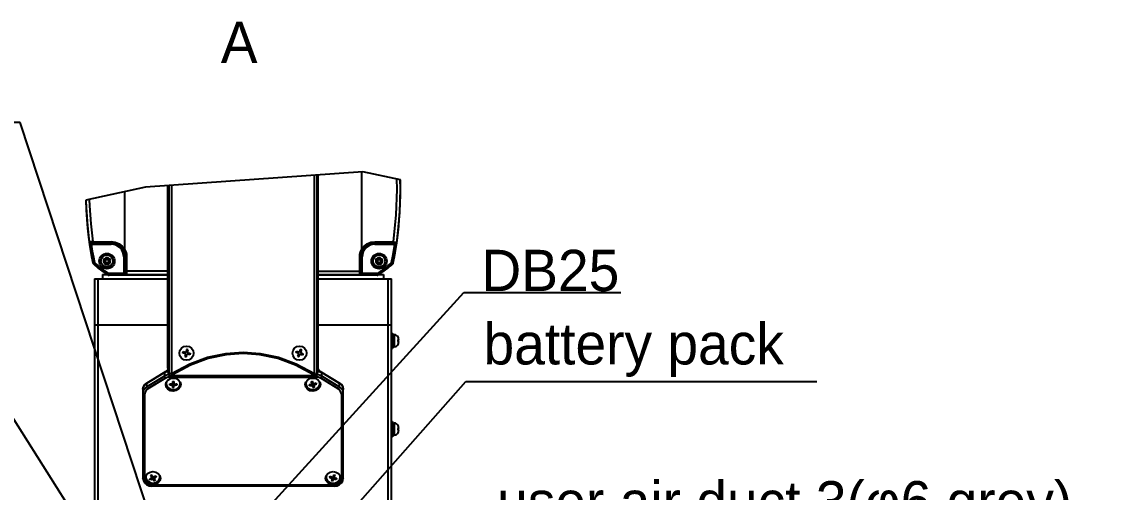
# Model space of a CAD drawing. Header units: millimetres. Extents: x 4061 to 8240, y 107 to 1541.
# Drawn here: x 6903.4 to 7088.5, y 379.9 to 459.7 of the extents above; entities that cross this region are included whole.
import ezdxf
from ezdxf import colors
from ezdxf.entities.mleader import LeaderData, LeaderLine
from ezdxf.math import Vec2, Vec3

# ---------------------------------------------------------------- set-up
doc = ezdxf.new("R2010")
doc.units = ezdxf.units.MM
doc.layers.add('50_ALL_DETAILS', color=7, linetype='Continuous')
doc.styles.add('思源黑', font='SourceHanSansCN-Normal.ttf')

msp = doc.modelspace()

# ---------------------------------------------------------------- linework, layer by layer
for p, q in [((6961.276, 434.229), (6924.369, 431.635)), ((6953.06, 400.062), (6953.06, 433.652)), ((6953.443, 433.679), (6953.443, 399.878)), ((6953.664, 400.939), (6953.664, 433.694)), ((6953.674, 400.494), (6953.674, 433.695)), ((6961.028, 434.212), (6961.028, 421.018)), ((6967.636, 432.91), (6961.276, 434.229)), ((6924.369, 431.635), (6914.213, 429.426)), ((6928.174, 431.903), (6928.174, 400.494)), ((6928.183, 400.939), (6928.183, 431.903)), ((6928.405, 399.878), (6928.405, 431.919)), ((6928.788, 431.946), (6928.788, 400.062)), ((6920.822, 430.864), (6920.822, 421.086)), ((6914.873, 422.313), (6914.878, 422.331)), ((6915.111, 422.107), (6915.116, 422.125)), ((6918.552, 422.107), (6915.111, 422.107)), ((6915.41, 422.394), (6918.53, 422.421)), ((6918.552, 422.182), (6915.436, 422.155)), ((6918.552, 422.182), (6918.552, 421.958)), ((6963.295, 421.958), (6963.295, 422.149)), ((6966.428, 422.116), (6963.295, 422.149)), ((6966.639, 422.107), (6963.295, 422.107)), ((6963.322, 422.388), (6966.458, 422.355)), ((6966.719, 422.142), (6966.639, 422.107)), ((6966.73, 422.064), (6966.723, 422.09)), ((6966.958, 422.119), (6966.946, 422.03)), ((6966.95, 422.063), (6966.967, 422.202)), ((6914.916, 421.923), (6915.153, 421.958)), ((6915.153, 421.958), (6918.552, 421.958)), ((6963.295, 421.958), (6966.694, 421.958)), ((6966.932, 421.923), (6966.694, 421.958)), ((6966.72, 422.032), (6966.73, 422.064)), ((6966.937, 421.96), (6966.932, 421.923)), ((6966.946, 422.03), (6966.937, 421.96)), ((6915.422, 418.798), (6915.7, 418.858)), ((6915.51, 418.643), (6915.705, 418.85)), ((6917.314, 419.237), (6917.314, 418.982)), ((6917.696, 419.237), (6917.314, 419.237)), ((6917.314, 418.982), (6917.696, 418.982)), ((6917.824, 419.686), (6917.578, 419.631)), ((6917.696, 419.619), (6917.696, 419.237)), ((6917.951, 419.619), (6917.696, 419.619)), ((6917.696, 418.982), (6917.696, 418.599)), ((6917.696, 418.599), (6917.951, 418.599)), ((6917.747, 418.53), (6917.824, 418.532)), ((6918.065, 419.633), (6917.824, 419.686)), ((6917.824, 418.532), (6917.898, 418.53)), ((6917.951, 419.237), (6917.951, 419.619)), ((6918.334, 419.237), (6917.951, 419.237)), ((6917.951, 418.599), (6917.951, 418.982)), ((6917.951, 418.982), (6918.334, 418.982)), ((6918.056, 418.581), (6918.139, 418.626)), ((6918.334, 418.982), (6918.334, 419.237)), ((6918.397, 419.174), (6918.352, 419.341)), ((6920.685, 419.825), (6920.685, 416.753)), ((6920.685, 419.825), (6921.149, 419.825)), ((6920.834, 417.006), (6920.834, 419.825)), ((6920.929, 419.825), (6920.929, 417.392)), ((6960.733, 417.158), (6960.733, 419.825)), ((6960.733, 419.825), (6961.163, 419.825)), ((6960.948, 417.38), (6960.948, 419.825)), ((6961.014, 419.825), (6961.014, 417.006)), ((6961.163, 416.753), (6961.163, 419.825)), ((6963.514, 419.237), (6963.514, 418.982)), ((6963.896, 419.237), (6963.514, 419.237)), ((6963.514, 418.982), (6963.896, 418.982)), ((6964.024, 419.686), (6963.778, 419.631)), ((6963.896, 419.619), (6963.896, 419.237)), ((6964.151, 419.619), (6963.896, 419.619)), ((6963.896, 418.982), (6963.896, 418.599)), ((6963.896, 418.599), (6964.151, 418.599)), ((6963.947, 418.53), (6964.024, 418.532)), ((6964.265, 419.633), (6964.024, 419.686)), ((6964.024, 418.532), (6964.098, 418.53)), ((6964.151, 419.237), (6964.151, 419.619)), ((6964.534, 419.237), (6964.151, 419.237)), ((6964.151, 418.599), (6964.151, 418.982)), ((6964.151, 418.982), (6964.534, 418.982)), ((6964.256, 418.581), (6964.339, 418.626)), ((6964.534, 418.982), (6964.534, 419.237)), ((6964.597, 419.174), (6964.552, 419.341)), ((6966.143, 418.85), (6966.338, 418.643)), ((6966.382, 418.807), (6966.146, 418.854)), ((6966.382, 418.807), (6966.425, 418.798)), ((6917.074, 416.859), (6917.074, 416.109)), ((6917.074, 416.859), (6917.848, 416.859)), ((6918.023, 416.751), (6918.168, 416.996)), ((6920.685, 416.993), (6918.171, 416.993)), ((6918.176, 416.709), (6918.176, 416.993)), ((6918.176, 416.753), (6920.685, 416.753)), ((6928.183, 416.709), (6918.176, 416.709)), ((6920.899, 417.032), (6920.834, 417.006)), ((6928.183, 417.404), (6920.929, 417.392)), ((6921.138, 416.792), (6921.073, 416.766)), ((6928.183, 416.805), (6921.138, 416.792)), ((6953.664, 417.397), (6960.948, 417.38)), ((6960.74, 416.78), (6953.664, 416.797)), ((6963.672, 416.709), (6953.664, 416.709)), ((6960.775, 416.766), (6960.74, 416.78)), ((6961.014, 417.006), (6960.979, 417.02)), ((6963.677, 416.993), (6961.163, 416.993)), ((6961.163, 416.753), (6963.672, 416.753)), ((6963.672, 416.993), (6963.672, 416.709)), ((6963.825, 416.751), (6963.68, 416.996)), ((6963.995, 416.859), (6964.773, 416.859)), ((6964.774, 416.859), (6964.774, 416.109)), ((6915.724, 416.109), (6915.724, 308.409)), ((6915.724, 416.109), (6928.183, 416.109)), ((6916.324, 308.409), (6916.324, 416.109)), ((6953.664, 416.109), (6966.124, 416.109)), ((6965.524, 416.109), (6965.524, 308.409)), ((6966.124, 308.409), (6966.124, 416.109)), ((6915.726, 408.309), (6928.183, 408.309)), ((6953.664, 408.309), (6966.122, 408.309)), ((6966.124, 406.914), (6966.274, 406.914)), ((6966.274, 406.914), (6966.274, 404.304)), ((6966.274, 406.394), (6966.487, 406.394)), ((6966.487, 404.589), (6966.487, 406.629)), ((6966.487, 406.629), (6966.577, 406.629)), ((6966.577, 406.629), (6966.577, 404.589)), ((6967.241, 406.186), (6967.241, 405.032)), ((6967.268, 406.119), (6967.262, 406.119)), ((6967.346, 405.737), (6967.262, 405.737)), ((6967.262, 405.482), (6967.346, 405.482)), ((6930.768, 403.769), (6931.138, 403.681)), ((6931.017, 403.439), (6931.078, 403.695)), ((6931.334, 404.118), (6931.247, 403.748)), ((6931.261, 403.808), (6931.518, 403.748)), ((6931.503, 403.687), (6931.591, 404.057)), ((6931.57, 403.579), (6931.94, 403.491)), ((6931.631, 403.564), (6931.57, 403.308)), ((6940.924, 403.666), (6940.924, 403.441)), ((6950.268, 403.468), (6949.919, 403.619)), ((6950.023, 403.861), (6950.372, 403.711)), ((6950.211, 403.493), (6950.315, 403.735)), ((6950.641, 404.107), (6950.491, 403.758)), ((6950.515, 403.815), (6950.758, 403.71)), ((6950.733, 403.653), (6950.884, 404.002)), ((6966.124, 404.304), (6966.274, 404.304)), ((6966.274, 404.825), (6966.487, 404.825)), ((6966.487, 404.589), (6966.577, 404.589)), ((6967.262, 405.099), (6967.267, 405.099)), ((6931.077, 403.424), (6930.707, 403.512)), ((6931.144, 403.316), (6931.057, 402.946)), ((6931.387, 403.195), (6931.13, 403.255)), ((6931.313, 402.885), (6931.401, 403.255)), ((6931.879, 403.234), (6931.509, 403.322)), ((6950.315, 403.35), (6950.164, 403.001)), ((6950.533, 403.188), (6950.29, 403.293)), ((6950.407, 402.896), (6950.557, 403.245)), ((6951.025, 403.142), (6950.675, 403.292)), ((6950.837, 403.51), (6950.733, 403.268)), ((6950.78, 403.535), (6951.129, 403.384)), ((6924.454, 398.353), (6927.886, 400.42)), ((6924.575, 398.394), (6927.57, 400.198)), ((6927.57, 400.198), (6927.57, 399.598)), ((6928.078, 400.597), (6927.948, 400.464)), ((6928.174, 400.464), (6927.948, 400.464)), ((6928.125, 400.404), (6928.181, 400.409)), ((6928.405, 399.88), (6928.174, 400.494)), ((6928.835, 399.982), (6928.788, 400.062)), ((6928.886, 399.906), (6928.835, 399.982)), ((6928.939, 399.837), (6928.886, 399.906)), ((6952.909, 399.837), (6952.961, 399.905)), ((6952.961, 399.905), (6953.014, 399.983)), ((6953.014, 399.983), (6953.06, 400.062)), ((6953.355, 399.785), (6953.443, 399.88)), ((6953.443, 399.878), (6953.674, 400.494)), ((6953.643, 400.411), (6953.723, 400.404)), ((6953.691, 400.755), (6953.664, 400.939)), ((6953.9, 400.464), (6953.674, 400.464)), ((6953.769, 400.597), (6953.691, 400.755)), ((6953.723, 400.404), (6954.013, 400.325)), ((6953.9, 400.464), (6953.769, 400.597)), ((6953.962, 400.42), (6957.393, 398.353)), ((6954.013, 400.325), (6954.278, 400.198)), ((6954.278, 399.598), (6954.278, 400.198)), ((6954.278, 400.198), (6957.272, 398.394)), ((6924.001, 397.806), (6924.179, 398.116)), ((6924.008, 397.737), (6924.231, 398.105)), ((6924.179, 398.116), (6924.454, 398.353)), ((6924.231, 398.105), (6924.575, 398.394)), ((6927.57, 399.598), (6924.575, 397.794)), ((6924.575, 397.794), (6924.575, 398.394)), ((6927.741, 399.234), (6924.747, 397.431)), ((6927.799, 398.155), (6927.897, 398.58)), ((6927.898, 397.728), (6927.799, 398.155)), ((6927.851, 398.38), (6927.897, 398.18)), ((6927.918, 398.597), (6927.874, 398.375)), ((6927.874, 398.375), (6927.874, 398.347)), ((6927.874, 398.347), (6927.918, 398.069)), ((6927.897, 398.58), (6928.172, 398.936)), ((6927.918, 398.069), (6928.062, 397.788)), ((6928.426, 399.83), (6928.125, 399.804)), ((6928.172, 398.936), (6928.582, 399.174)), ((6928.426, 399.421), (6928.426, 399.83)), ((6928.426, 399.421), (6953.421, 399.421)), ((6928.677, 398.266), (6928.468, 398.09)), ((6928.593, 398.069), (6928.468, 398.09)), ((6928.72, 398.052), (6928.593, 398.069)), ((6928.647, 399.722), (6928.853, 399.698)), ((6928.848, 398.04), (6928.72, 398.052)), ((6928.727, 398.281), (6928.856, 398.268)), ((6928.848, 398.277), (6928.848, 398.04)), ((6928.853, 399.698), (6952.995, 399.698)), ((6928.856, 398.268), (6928.901, 398.276)), ((6928.901, 398.276), (6928.934, 398.303)), ((6928.934, 398.303), (6928.948, 398.344)), ((6929.198, 398.217), (6928.934, 398.223)), ((6928.936, 397.96), (6928.936, 398.277)), ((6928.958, 398.715), (6928.948, 398.344)), ((6928.958, 398.715), (6929.222, 398.709)), ((6929.2, 398.27), (6929.198, 398.217)), ((6929.2, 398.27), (6929.2, 397.954)), ((6929.212, 398.338), (6929.222, 398.709)), ((6929.292, 398.029), (6929.246, 398.018)), ((6929.254, 398.268), (6929.299, 398.258)), ((6929.292, 398.029), (6929.292, 398.258)), ((6929.421, 398.036), (6929.292, 398.029)), ((6929.299, 398.258), (6929.428, 398.264)), ((6929.428, 398.264), (6929.555, 398.275)), ((6929.672, 398.062), (6929.443, 398.266)), ((6929.555, 398.275), (6929.679, 398.29)), ((6929.556, 399.177), (6929.97, 398.941)), ((6929.97, 398.941), (6930.25, 398.582)), ((6930.057, 397.751), (6930.217, 398.031)), ((6930.217, 398.031), (6930.273, 398.318)), ((6930.274, 398.347), (6930.23, 398.625)), ((6930.25, 398.582), (6930.349, 398.155)), ((6930.349, 398.155), (6930.251, 397.73)), ((6930.273, 398.318), (6930.274, 398.347)), ((6951.499, 398.155), (6951.597, 398.58)), ((6951.598, 397.728), (6951.499, 398.155)), ((6951.551, 398.38), (6951.597, 398.18)), ((6951.62, 398.61), (6951.574, 398.347)), ((6951.574, 398.347), (6951.621, 398.059)), ((6951.597, 398.58), (6951.872, 398.936)), ((6952.456, 398.194), (6952.232, 397.936)), ((6952.401, 398.184), (6952.524, 398.205)), ((6952.48, 398.66), (6952.734, 398.723)), ((6952.524, 398.205), (6952.564, 398.225)), ((6952.55, 398.418), (6952.585, 398.302)), ((6952.564, 398.225), (6952.586, 398.259)), ((6952.585, 398.619), (6952.568, 398.67)), ((6952.585, 398.619), (6952.585, 398.302)), ((6952.586, 398.259), (6952.585, 398.302)), ((6952.597, 398.205), (6952.597, 397.986)), ((6952.684, 398.284), (6952.709, 398.249)), ((6952.709, 397.932), (6952.709, 398.249)), ((6952.726, 398.198), (6952.709, 398.249)), ((6952.979, 398.261), (6952.726, 398.198)), ((6952.814, 397.657), (6952.726, 398.198)), ((6952.768, 398.601), (6952.734, 398.723)), ((6952.804, 398.482), (6952.768, 398.601)), ((6952.769, 399.259), (6953.256, 399.177)), ((6952.839, 398.365), (6952.804, 398.482)), ((6952.903, 398.309), (6952.951, 398.312)), ((6952.951, 398.312), (6953.074, 398.352)), ((6952.962, 398.313), (6952.962, 398.092)), ((6953.024, 398.092), (6952.983, 398.069)), ((6952.995, 399.698), (6953.198, 399.721)), ((6953.024, 398.092), (6953.024, 398.313)), ((6953.147, 398.133), (6953.024, 398.092)), ((6953.074, 398.352), (6953.196, 398.397)), ((6953.389, 398.225), (6953.151, 398.38)), ((6953.196, 398.397), (6953.316, 398.445)), ((6953.198, 399.721), (6953.355, 399.785)), ((6953.256, 399.177), (6953.67, 398.941)), ((6953.421, 399.83), (6953.421, 399.421)), ((6953.67, 398.941), (6953.95, 398.582)), ((6953.75, 397.742), (6953.919, 398.037)), ((6953.919, 398.037), (6953.974, 398.347)), ((6953.974, 398.347), (6953.932, 398.605)), ((6953.95, 398.582), (6954.049, 398.155)), ((6954.049, 398.155), (6953.951, 397.73)), ((6957.101, 397.431), (6954.106, 399.234)), ((6957.272, 397.794), (6954.278, 399.598)), ((6957.272, 398.394), (6957.272, 397.794)), ((6957.272, 398.394), (6957.617, 398.105)), ((6957.617, 398.105), (6957.839, 397.737)), ((6923.932, 397.416), (6924.001, 397.806)), ((6923.932, 397.327), (6924.008, 397.737)), ((6923.932, 397.416), (6923.932, 397.327)), ((6923.932, 397.327), (6923.932, 382.275)), ((6924.575, 397.794), (6924.231, 397.505)), ((6924.232, 382.125), (6924.232, 396.577)), ((6928.062, 397.788), (6928.302, 397.551)), ((6928.936, 397.96), (6928.926, 397.672)), ((6929.189, 397.666), (6929.2, 397.954)), ((6952.352, 397.948), (6952.232, 397.936)), ((6952.779, 397.743), (6952.814, 397.657)), ((6952.857, 397.666), (6952.814, 397.657)), ((6952.998, 397.898), (6952.962, 397.996)), ((6953.951, 397.73), (6953.675, 397.374)), ((6957.617, 397.505), (6957.272, 397.794)), ((6957.616, 396.577), (6957.616, 382.125)), ((6957.839, 397.737), (6957.916, 397.327)), ((6957.847, 397.806), (6957.916, 397.416)), ((6957.916, 397.327), (6957.916, 397.416)), ((6957.916, 382.275), (6957.916, 397.327)), ((6966.124, 391.914), (6966.274, 391.914)), ((6966.274, 391.914), (6966.274, 389.304)), ((6966.274, 391.394), (6966.487, 391.394)), ((6966.487, 391.629), (6966.577, 391.629)), ((6966.487, 389.589), (6966.487, 391.629)), ((6966.577, 391.629), (6966.577, 389.589)), ((6967.241, 391.186), (6967.241, 390.032)), ((6967.268, 391.119), (6967.262, 391.119)), ((6967.346, 390.737), (6967.262, 390.737)), ((6966.124, 389.304), (6966.274, 389.304)), ((6966.274, 389.825), (6966.487, 389.825)), ((6966.487, 389.589), (6966.577, 389.589)), ((6967.262, 390.482), (6967.346, 390.482)), ((6967.262, 390.099), (6967.267, 390.099)), ((6924.722, 383.088), (6925.132, 383.326)), ((6926.106, 383.329), (6926.52, 383.093)), ((6923.932, 382.275), (6924.003, 381.866)), ((6924.003, 381.866), (6924.213, 381.494)), ((6924.232, 382.125), (6924.325, 381.724)), ((6924.325, 381.724), (6924.583, 381.39)), ((6924.349, 382.307), (6924.447, 382.732)), ((6924.448, 381.88), (6924.349, 382.307)), ((6924.401, 382.532), (6924.447, 382.332)), ((6924.476, 382.769), (6924.424, 382.498)), ((6924.424, 382.498), (6924.474, 382.202)), ((6924.447, 382.732), (6924.722, 383.088)), ((6924.728, 381.521), (6924.448, 381.88)), ((6924.474, 382.202), (6924.614, 381.937)), ((6924.583, 381.39), (6924.969, 381.166)), ((6924.614, 381.937), (6924.849, 381.705)), ((6925.092, 382.09), (6925.046, 382.156)), ((6925.187, 382.719), (6925.372, 382.822)), ((6925.359, 382.763), (6925.187, 382.719)), ((6925.387, 382.279), (6925.188, 381.964)), ((6925.293, 382.004), (6925.188, 381.964)), ((6925.258, 382.242), (6925.366, 382.293)), ((6925.4, 382.05), (6925.293, 382.004)), ((6925.323, 382.504), (6925.393, 382.401)), ((6925.359, 382.763), (6925.453, 382.815)), ((6925.393, 382.717), (6925.359, 382.763)), ((6925.366, 382.293), (6925.397, 382.321)), ((6925.372, 382.822), (6925.409, 382.843)), ((6925.393, 382.717), (6925.393, 382.401)), ((6925.407, 382.356), (6925.393, 382.401)), ((6925.397, 382.321), (6925.407, 382.356)), ((6925.508, 382.1), (6925.4, 382.05)), ((6925.407, 382.417), (6925.407, 382.675)), ((6925.456, 382.388), (6925.407, 382.454)), ((6925.407, 382.356), (6925.407, 382.394)), ((6925.477, 382.734), (6925.409, 382.843)), ((6925.456, 382.388), (6925.428, 382.343)), ((6925.508, 382.417), (6925.456, 382.388)), ((6925.546, 382.627), (6925.477, 382.734)), ((6925.508, 382.417), (6925.508, 382.1)), ((6925.615, 382.524), (6925.546, 382.627)), ((6925.598, 382.421), (6925.633, 382.394)), ((6925.633, 382.077), (6925.598, 382.102)), ((6925.615, 382.524), (6925.65, 382.495)), ((6925.633, 382.077), (6925.633, 382.394)), ((6925.666, 382.349), (6925.633, 382.394)), ((6925.633, 382.077), (6925.702, 381.993)), ((6925.65, 382.495), (6925.694, 382.486)), ((6925.841, 382.446), (6925.666, 382.349)), ((6925.838, 381.841), (6925.666, 382.349)), ((6925.694, 382.486), (6925.739, 382.501)), ((6925.702, 381.993), (6925.771, 381.914)), ((6925.739, 382.501), (6925.847, 382.57)), ((6925.771, 381.914), (6925.838, 381.841)), ((6925.876, 381.86), (6925.838, 381.841)), ((6925.841, 382.241), (6925.841, 382.524)), ((6925.85, 382.276), (6925.841, 382.241)), ((6925.841, 382.241), (6925.855, 382.201)), ((6925.847, 382.57), (6925.954, 382.644)), ((6925.882, 382.308), (6925.85, 382.276)), ((6925.924, 382.117), (6925.855, 382.201)), ((6925.882, 382.308), (6925.882, 382.56)), ((6925.99, 382.378), (6925.882, 382.308)), ((6925.887, 381.485), (6926.272, 381.624)), ((6925.954, 382.644), (6926.059, 382.72)), ((6926.202, 382.528), (6925.955, 382.644)), ((6926.06, 381.965), (6926.024, 381.942)), ((6926.272, 381.624), (6926.571, 381.86)), ((6926.52, 383.093), (6926.8, 382.734)), ((6926.571, 381.86), (6926.759, 382.161)), ((6926.759, 382.161), (6926.824, 382.498)), ((6926.824, 382.498), (6926.78, 382.759)), ((6926.8, 382.734), (6926.899, 382.307)), ((6926.899, 382.307), (6926.801, 381.882)), ((6954.949, 382.307), (6955.047, 382.732)), ((6955.048, 381.88), (6954.949, 382.307)), ((6955.001, 382.532), (6955.047, 382.332)), ((6955.024, 382.498), (6955.059, 382.251)), ((6955.047, 382.732), (6955.322, 383.088)), ((6955.328, 381.521), (6955.048, 381.88)), ((6955.448, 381.706), (6955.808, 381.524)), ((6955.816, 382.538), (6955.613, 382.415)), ((6955.73, 382.36), (6955.613, 382.415)), ((6955.849, 382.308), (6955.73, 382.36)), ((6955.97, 382.26), (6955.849, 382.308)), ((6955.935, 381.976), (6955.891, 381.892)), ((6955.979, 382.065), (6955.935, 381.976)), ((6955.941, 382.522), (6956.061, 382.474)), ((6955.97, 382.474), (6955.97, 382.26)), ((6956.023, 382.16), (6955.979, 382.065)), ((6956.023, 382.16), (6956.029, 382.185)), ((6956.029, 382.185), (6956.029, 382.474)), ((6956.249, 382.347), (6956.042, 382.413)), ((6956.249, 382.347), (6956.139, 381.813)), ((6956.15, 382.485), (6956.177, 382.521)), ((6956.221, 382.634), (6956.177, 382.521)), ((6956.226, 381.986), (6956.271, 382.081)), ((6956.271, 382.398), (6956.249, 382.347)), ((6956.271, 382.398), (6956.297, 382.43)), ((6956.271, 382.398), (6956.271, 382.081)), ((6956.298, 382.112), (6956.271, 382.081)), ((6956.297, 382.43), (6956.337, 382.447)), ((6956.309, 382.871), (6956.556, 382.792)), ((6956.337, 382.447), (6956.386, 382.444)), ((6956.386, 382.127), (6956.386, 382.444)), ((6956.507, 382.098), (6956.386, 382.127)), ((6956.419, 382.413), (6956.425, 382.758)), ((6956.419, 382.731), (6956.425, 382.758)), ((6956.425, 382.441), (6956.419, 382.413)), ((6956.446, 382.809), (6956.425, 382.758)), ((6956.425, 382.441), (6956.469, 382.555)), ((6956.439, 382.363), (6956.478, 382.341)), ((6956.469, 382.555), (6956.513, 382.672)), ((6956.478, 382.341), (6956.598, 382.312)), ((6956.513, 382.672), (6956.556, 382.792)), ((6956.743, 382.054), (6956.52, 382.331)), ((6956.598, 382.312), (6956.717, 382.288)), ((6956.717, 382.288), (6956.835, 382.269)), ((6957.12, 383.093), (6957.4, 382.734)), ((6957.401, 381.882), (6957.125, 381.526)), ((6957.35, 382.139), (6957.422, 382.441)), ((6957.424, 382.498), (6957.389, 382.746)), ((6957.4, 382.734), (6957.499, 382.307)), ((6957.499, 382.307), (6957.401, 381.882)), ((6957.422, 382.441), (6957.424, 382.498)), ((6957.523, 381.724), (6957.616, 382.125)), ((6957.844, 381.866), (6957.916, 382.275)), ((6924.965, 381.002), (6925.432, 380.936)), ((6924.969, 381.166), (6925.432, 381.086)), ((6925.432, 380.936), (6925.432, 381.086)), ((6956.416, 381.086), (6925.432, 381.086)), ((6956.416, 380.936), (6925.432, 380.936)), ((6956.416, 381.086), (6956.879, 381.166)), ((6956.416, 381.086), (6956.416, 380.936)), ((6956.416, 380.936), (6956.884, 381.003))]:
    msp.add_line(p, q)
for points in [[(6966.458, 422.355), (6966.937, 426.931), (6967.096, 431.277), (6967.03, 433.036)], [(6966.891, 421.355), (6967.017, 422.21), (6967.133, 423.08), (6967.244, 424.011), (6967.352, 425.048), (6967.456, 426.228), (6967.548, 427.529), (6967.617, 428.917), (6967.657, 430.369), (6967.661, 431.875), (6967.636, 432.91)], [(6967.564, 432.925), (6967.619, 431.366), (6967.491, 427.363), (6967.227, 424.293), (6966.967, 422.202)], [(6914.819, 429.558), (6914.846, 428.471), (6915.059, 425.433), (6915.41, 422.394)], [(6914.213, 429.426), (6914.287, 427.755), (6914.395, 426.179), (6914.534, 424.668), (6914.701, 423.187), (6914.901, 421.717), (6915.138, 420.258), (6915.422, 418.798)], [(6914.878, 422.331), (6914.553, 425.104), (6914.324, 428.216), (6914.292, 429.443)], [(6914.916, 421.923), (6914.891, 422.11), (6914.876, 422.252), (6914.873, 422.313)], [(6914.873, 422.313), (6914.914, 422.21), (6914.998, 422.135), (6915.111, 422.107)], [(6915.41, 422.394), (6915.201, 422.379), (6915.033, 422.362), (6914.92, 422.345), (6914.878, 422.331)], [(6914.878, 422.331), (6914.919, 422.227), (6915.003, 422.153), (6915.116, 422.125)], [(6915.111, 422.107), (6915.113, 422.083), (6915.128, 422.029), (6915.153, 421.958)], [(6915.436, 422.155), (6915.273, 422.15), (6915.16, 422.139), (6915.116, 422.125)], [(6915.41, 422.394), (6915.414, 422.282), (6915.423, 422.195), (6915.436, 422.155)], [(6918.53, 422.421), (6918.533, 422.31), (6918.541, 422.223), (6918.552, 422.182)], [(6918.53, 422.421), (6919.238, 422.329), (6919.866, 422.065), (6920.405, 421.644), (6920.822, 421.086)], [(6920.633, 420.969), (6920.259, 421.472), (6919.752, 421.866), (6919.17, 422.106), (6918.552, 422.182)], [(6961.028, 421.018), (6961.448, 421.601), (6961.985, 422.026), (6962.621, 422.297), (6963.322, 422.388)], [(6963.295, 422.149), (6962.668, 422.069), (6962.07, 421.814), (6961.578, 421.416), (6961.216, 420.908)], [(6963.322, 422.388), (6963.318, 422.276), (6963.308, 422.189), (6963.295, 422.149)], [(6966.458, 422.355), (6966.453, 422.243), (6966.443, 422.156), (6966.428, 422.116)], [(6966.639, 422.107), (6966.577, 422.111), (6966.51, 422.114), (6966.428, 422.116)], [(6966.458, 422.355), (6966.587, 422.346), (6966.705, 422.336), (6966.808, 422.326)], [(6966.723, 422.09), (6966.695, 422.102), (6966.639, 422.107)], [(6966.808, 422.326), (6966.779, 422.221), (6966.719, 422.142)], [(6966.967, 422.202), (6966.928, 422.129), (6966.843, 422.079), (6966.73, 422.064)], [(6966.808, 422.326), (6966.905, 422.304), (6966.954, 422.267), (6966.967, 422.202)], [(6915.466, 418.807), (6915.264, 419.813), (6915.082, 420.852), (6914.916, 421.923)], [(6915.153, 421.958), (6915.33, 420.817), (6915.516, 419.771), (6915.701, 418.853)], [(6920.822, 421.086), (6920.731, 421.034), (6920.663, 420.992), (6920.633, 420.971)], [(6920.929, 419.825), (6920.896, 420.222), (6920.796, 420.608), (6920.633, 420.969)], [(6920.822, 421.086), (6921.002, 420.687), (6921.112, 420.262), (6921.149, 419.825)], [(6960.733, 419.825), (6960.767, 420.237), (6960.866, 420.639), (6961.028, 421.018)], [(6961.216, 420.908), (6961.069, 420.563), (6960.979, 420.199), (6960.948, 419.825)], [(6961.028, 421.018), (6961.119, 420.969), (6961.186, 420.929), (6961.216, 420.908)], [(6966.147, 418.853), (6966.367, 419.96), (6966.537, 420.938), (6966.694, 421.958)], [(6966.932, 421.923), (6966.766, 420.852), (6966.584, 419.814), (6966.382, 418.807)], [(6966.425, 418.798), (6966.598, 419.646), (6966.752, 420.5), (6966.891, 421.355)], [(6966.694, 421.958), (6966.709, 421.998), (6966.72, 422.032)], [(6917.578, 419.631), (6917.4, 419.5), (6917.294, 419.337), (6917.25, 419.169), (6917.255, 419.015)], [(6917.255, 419.015), (6917.294, 418.882), (6917.355, 418.774)], [(6917.355, 418.774), (6917.429, 418.689), (6917.509, 418.626), (6917.59, 418.582), (6917.671, 418.557), (6917.747, 418.53)], [(6917.898, 418.53), (6917.975, 418.557), (6918.056, 418.581)], [(6918.352, 419.341), (6918.244, 419.504), (6918.065, 419.633)], [(6918.139, 418.626), (6918.22, 418.69), (6918.294, 418.776), (6918.355, 418.885), (6918.394, 419.019), (6918.397, 419.174)], [(6921.149, 419.825), (6921.148, 417.158), (6921.146, 416.971), (6921.142, 416.842), (6921.138, 416.792)], [(6963.778, 419.631), (6963.6, 419.5), (6963.494, 419.337), (6963.45, 419.169), (6963.455, 419.015)], [(6963.455, 419.015), (6963.494, 418.882), (6963.555, 418.774)], [(6963.555, 418.774), (6963.629, 418.689), (6963.709, 418.626), (6963.79, 418.582), (6963.871, 418.557), (6963.947, 418.53)], [(6964.098, 418.53), (6964.175, 418.557), (6964.256, 418.581)], [(6964.552, 419.341), (6964.444, 419.504), (6964.265, 419.633)], [(6964.339, 418.626), (6964.42, 418.69), (6964.494, 418.776), (6964.555, 418.885), (6964.594, 419.019), (6964.597, 419.174)], [(6920.685, 416.993), (6920.754, 416.995), (6920.809, 416.999), (6920.834, 417.006)], [(6921.073, 416.766), (6921.01, 416.76), (6920.87, 416.755), (6920.685, 416.753)], [(6921.073, 416.766), (6920.956, 416.797), (6920.868, 416.883), (6920.834, 417.006)], [(6920.899, 417.032), (6920.914, 417.084), (6920.925, 417.217), (6920.929, 417.392)], [(6920.899, 417.032), (6920.929, 416.914), (6921.015, 416.826), (6921.138, 416.792)], [(6960.74, 416.78), (6960.737, 416.834), (6960.735, 416.961), (6960.733, 417.158)], [(6960.74, 416.78), (6960.857, 416.811), (6960.945, 416.897), (6960.979, 417.02)], [(6961.014, 417.006), (6960.983, 416.889), (6960.897, 416.8), (6960.775, 416.766)], [(6961.163, 416.753), (6960.978, 416.755), (6960.838, 416.76), (6960.775, 416.766)], [(6960.948, 417.38), (6960.952, 417.207), (6960.964, 417.073), (6960.979, 417.02)], [(6961.014, 417.006), (6961.038, 416.999), (6961.093, 416.995), (6961.163, 416.993)], [(6928.788, 400.062), (6931.902, 401.701), (6934.918, 402.803), (6938.01, 403.464), (6940.924, 403.666)], [(6930.707, 403.512), (6930.726, 403.598), (6930.746, 403.684), (6930.768, 403.769)], [(6931.591, 404.057), (6931.506, 404.079), (6931.42, 404.1), (6931.334, 404.118)], [(6940.924, 403.666), (6943.849, 403.462), (6946.945, 402.799), (6949.956, 401.697), (6953.06, 400.062)], [(6949.919, 403.619), (6949.952, 403.7), (6949.986, 403.781), (6950.023, 403.861)], [(6950.884, 404.002), (6950.804, 404.039), (6950.723, 404.074), (6950.641, 404.107)], [(6940.924, 403.441), (6938.045, 403.239), (6934.989, 402.577), (6932.013, 401.475), (6928.939, 399.837)], [(6931.057, 402.946), (6931.142, 402.924), (6931.227, 402.903), (6931.313, 402.885)], [(6931.94, 403.491), (6931.922, 403.405), (6931.902, 403.319), (6931.879, 403.234)], [(6952.909, 399.837), (6949.823, 401.481), (6946.841, 402.582), (6943.789, 403.241), (6940.924, 403.441)], [(6950.164, 403.001), (6950.244, 402.964), (6950.325, 402.929), (6950.407, 402.896)], [(6951.129, 403.384), (6951.096, 403.303), (6951.061, 403.222), (6951.025, 403.142)], [(6927.57, 400.198), (6927.835, 400.325), (6928.125, 400.404)], [(6927.948, 400.464), (6927.928, 400.449), (6927.907, 400.434), (6927.886, 400.42)], [(6928.183, 400.939), (6928.157, 400.755), (6928.078, 400.597)], [(6928.788, 400.062), (6928.613, 400.019), (6928.486, 399.958), (6928.405, 399.877)], [(6928.405, 399.88), (6928.489, 399.787), (6928.647, 399.722)], [(6953.06, 400.062), (6953.236, 400.019), (6953.362, 399.958), (6953.443, 399.877)], [(6953.962, 400.42), (6953.94, 400.434), (6953.92, 400.449), (6953.9, 400.464)], [(6928.125, 399.804), (6927.835, 399.725), (6927.57, 399.598)], [(6927.57, 399.598), (6927.593, 399.494), (6927.656, 399.361), (6927.741, 399.234)], [(6928.426, 399.421), (6928.185, 399.399), (6927.953, 399.336), (6927.741, 399.234)], [(6928.468, 398.09), (6928.469, 398.165), (6928.471, 398.241), (6928.475, 398.319)], [(6928.475, 398.319), (6928.6, 398.298), (6928.727, 398.281)], [(6928.582, 399.174), (6929.069, 399.259), (6929.556, 399.177)], [(6928.936, 397.96), (6928.925, 397.997), (6928.893, 398.026), (6928.848, 398.04)], [(6928.939, 399.837), (6928.901, 399.801), (6928.872, 399.754), (6928.853, 399.698)], [(6929.246, 398.018), (6929.213, 397.991), (6929.2, 397.954)], [(6929.212, 398.338), (6929.223, 398.296), (6929.254, 398.268)], [(6929.672, 398.062), (6929.548, 398.047), (6929.421, 398.036)], [(6929.679, 398.29), (6929.679, 398.212), (6929.677, 398.136), (6929.672, 398.062)], [(6951.621, 398.059), (6951.769, 397.778), (6952.005, 397.549)], [(6951.872, 398.936), (6952.282, 399.174), (6952.769, 399.259)], [(6952.159, 398.156), (6952.279, 398.167), (6952.401, 398.184)], [(6952.232, 397.936), (6952.205, 398.007), (6952.181, 398.08), (6952.159, 398.156)], [(6952.48, 398.66), (6952.515, 398.538), (6952.55, 398.418)], [(6952.597, 398.303), (6952.644, 398.303), (6952.684, 398.284)], [(6952.839, 398.365), (6952.864, 398.329), (6952.903, 398.309)], [(6952.909, 399.837), (6952.946, 399.802), (6952.975, 399.754), (6952.995, 399.698)], [(6952.983, 398.069), (6952.961, 398.035), (6952.962, 397.996)], [(6953.389, 398.225), (6953.269, 398.177), (6953.147, 398.133)], [(6953.316, 398.445), (6953.342, 398.37), (6953.367, 398.297), (6953.389, 398.225)], [(6954.278, 399.598), (6954.013, 399.725), (6953.723, 399.804), (6953.421, 399.83)], [(6954.106, 399.234), (6953.894, 399.336), (6953.663, 399.399), (6953.421, 399.421)], [(6954.106, 399.234), (6954.192, 399.361), (6954.255, 399.494), (6954.278, 399.598)], [(6957.393, 398.353), (6957.669, 398.116), (6957.847, 397.806)], [(6924.231, 397.505), (6924.008, 397.137), (6923.932, 396.727)], [(6923.932, 396.727), (6923.972, 396.652), (6924.082, 396.598), (6924.232, 396.577)], [(6924.747, 397.431), (6924.471, 397.2), (6924.293, 396.905), (6924.232, 396.577)], [(6924.747, 397.431), (6924.661, 397.557), (6924.598, 397.69), (6924.575, 397.794)], [(6928.591, 397.133), (6928.178, 397.37), (6927.898, 397.728)], [(6928.302, 397.551), (6928.632, 397.38), (6929.041, 397.308)], [(6929.566, 397.137), (6929.079, 397.051), (6928.591, 397.133)], [(6929.057, 397.665), (6929.013, 397.666), (6928.969, 397.669), (6928.926, 397.672)], [(6929.041, 397.308), (6929.441, 397.357), (6929.792, 397.514), (6930.057, 397.751)], [(6929.189, 397.666), (6929.145, 397.665), (6929.101, 397.664), (6929.057, 397.665)], [(6930.251, 397.73), (6929.975, 397.374), (6929.566, 397.137)], [(6952.779, 397.051), (6952.291, 397.133), (6951.878, 397.37), (6951.598, 397.728)], [(6952.005, 397.549), (6952.317, 397.386), (6952.692, 397.31), (6953.107, 397.348)], [(6952.597, 397.986), (6952.474, 397.964), (6952.352, 397.948)], [(6952.709, 397.932), (6952.684, 397.965), (6952.644, 397.984), (6952.597, 397.986)], [(6952.709, 397.932), (6952.744, 397.835), (6952.779, 397.743)], [(6953.675, 397.374), (6953.266, 397.137), (6952.779, 397.051)], [(6952.941, 397.685), (6952.899, 397.675), (6952.857, 397.666)], [(6953.068, 397.721), (6953.026, 397.708), (6952.984, 397.696), (6952.941, 397.685)], [(6953.068, 397.721), (6953.033, 397.807), (6952.998, 397.898)], [(6953.107, 397.348), (6953.47, 397.5), (6953.75, 397.742)], [(6957.272, 397.794), (6957.249, 397.69), (6957.187, 397.557), (6957.101, 397.431)], [(6957.616, 396.577), (6957.555, 396.905), (6957.377, 397.2), (6957.101, 397.431)], [(6957.616, 396.577), (6957.766, 396.598), (6957.876, 396.652), (6957.916, 396.727)], [(6957.916, 396.727), (6957.839, 397.137), (6957.617, 397.505)], [(6925.132, 383.326), (6925.619, 383.411), (6926.106, 383.329)], [(6955.322, 383.088), (6955.732, 383.326), (6956.219, 383.411)], [(6956.219, 383.411), (6956.706, 383.329), (6957.12, 383.093)], [(6924.232, 382.125), (6924.082, 382.145), (6923.972, 382.2), (6923.932, 382.275)], [(6924.213, 381.494), (6924.544, 381.195), (6924.965, 381.002)], [(6926.116, 381.288), (6925.629, 381.203), (6925.141, 381.285), (6924.728, 381.521)], [(6924.849, 381.705), (6925.151, 381.543), (6925.503, 381.465), (6925.887, 381.485)], [(6925.046, 382.156), (6925.151, 382.197), (6925.258, 382.242)], [(6925.188, 381.964), (6925.139, 382.025), (6925.092, 382.09)], [(6925.187, 382.719), (6925.255, 382.61), (6925.323, 382.504)], [(6925.393, 382.717), (6925.407, 382.68), (6925.407, 382.675)], [(6925.508, 382.417), (6925.553, 382.43), (6925.598, 382.421)], [(6925.598, 382.102), (6925.553, 382.111), (6925.508, 382.1)], [(6925.951, 381.9), (6925.913, 381.879), (6925.876, 381.86)], [(6926.06, 381.965), (6925.993, 382.038), (6925.924, 382.117)], [(6926.024, 381.942), (6925.987, 381.921), (6925.951, 381.9)], [(6926.202, 382.528), (6926.097, 382.451), (6925.99, 382.378)], [(6926.059, 382.72), (6926.109, 382.655), (6926.156, 382.591), (6926.202, 382.528)], [(6926.801, 381.882), (6926.525, 381.526), (6926.116, 381.288)], [(6955.077, 382.771), (6955.026, 382.556), (6955.024, 382.498)], [(6955.059, 382.251), (6955.198, 381.959), (6955.448, 381.706)], [(6956.229, 381.203), (6955.741, 381.285), (6955.328, 381.521)], [(6955.613, 382.415), (6955.642, 382.486), (6955.672, 382.557), (6955.705, 382.63)], [(6955.705, 382.63), (6955.822, 382.574), (6955.941, 382.522)], [(6955.808, 381.524), (6956.205, 381.459), (6956.596, 381.51), (6956.935, 381.661)], [(6956.015, 381.849), (6955.973, 381.863), (6955.932, 381.877), (6955.891, 381.892)], [(6956.029, 382.185), (6956.027, 382.198), (6956.008, 382.234), (6955.97, 382.26)], [(6956.139, 381.813), (6956.097, 381.824), (6956.056, 381.836), (6956.015, 381.849)], [(6956.061, 382.474), (6956.108, 382.469), (6956.15, 382.485)], [(6956.139, 381.813), (6956.182, 381.896), (6956.226, 381.986)], [(6956.309, 382.871), (6956.265, 382.751), (6956.221, 382.634)], [(6957.125, 381.526), (6956.716, 381.288), (6956.229, 381.203)], [(6956.386, 382.127), (6956.339, 382.128), (6956.298, 382.112)], [(6956.419, 382.413), (6956.42, 382.399), (6956.439, 382.363)], [(6956.743, 382.054), (6956.626, 382.074), (6956.507, 382.098)], [(6956.835, 382.269), (6956.806, 382.195), (6956.775, 382.123), (6956.743, 382.054)], [(6956.879, 381.166), (6957.264, 381.39), (6957.523, 381.724)], [(6956.884, 381.003), (6957.304, 381.195), (6957.635, 381.494), (6957.844, 381.866)], [(6956.935, 381.661), (6957.19, 381.882), (6957.35, 382.139)], [(6957.916, 382.275), (6957.876, 382.2), (6957.766, 382.145), (6957.616, 382.125)]]:
    msp.add_lwpolyline(points)
for centre, radius in [((6917.824, 419.109), 1.305), ((6964.024, 419.109), 1.305), ((6917.824, 419.109), 1.02), ((6964.024, 419.109), 1.02), ((6931.324, 403.494), 1.2), ((6950.524, 403.494), 1.2)]:
    msp.add_circle(centre, radius)
for centre, radius, start, end in [((6918.552, 419.825), 2.282, 0, 90), ((6963.295, 419.825), 2.282, 90, 180), ((6918.552, 419.825), 2.132, 0, 90.00003), ((6963.295, 419.825), 2.132, 90, 180), ((6915.716, 418.861), 0.3, 192.21246, 226.75413), ((6915.716, 418.861), 0.256, 192.21246, 226.75413), ((6925.376, 429.132), 14.4, 226.75413, 239.2927), ((6925.376, 429.132), 14.356, 226.75413, 239.2927), ((6925.376, 429.132), 14.116, 226.73465, 239.30935), ((6956.472, 429.132), 14.116, 300.69065, 313.26544), ((6956.472, 429.132), 14.356, 300.7073, 313.24587), ((6956.472, 429.132), 14.4, 300.7073, 313.24587), ((6966.132, 418.861), 0.256, 313.24587, 347.78754), ((6966.132, 418.861), 0.3, 313.24587, 347.78754), ((6918.176, 417.009), 0.3, 239.2927, 270), ((6918.176, 417.009), 0.256, 239.2927, 270), ((6963.672, 417.009), 0.256, 270, 300.7073), ((6963.672, 417.009), 0.3, 270, 300.7073), ((6966.577, 405.909), 0.72, 22.61979, 89.99977), ((6965.857, 405.609), 1.495, 4.89378, 22.61986), ((6965.857, 405.609), 1.495, 337.38014, 355.10622), ((6965.857, 405.609), 1.411, 354.81427, 5.18573), ((6931.159, 403.769), 0.09, 256.6731, 346.6731), ((6931.591, 403.666), 0.09, 166.6731, 256.6731), ((6950.408, 403.793), 0.09, 246.6731, 336.6731), ((6950.816, 403.617), 0.09, 156.6731, 246.6731), ((6966.577, 405.309), 0.72, 270, 337.38021), ((6931.057, 403.337), 0.09, 346.6731, 76.6731), ((6931.489, 403.234), 0.09, 76.6731, 166.6731), ((6950.232, 403.386), 0.09, 336.6731, 66.6731), ((6950.64, 403.21), 0.09, 66.6731, 156.6731), ((6966.577, 390.909), 0.72, 22.61979, 89.99977), ((6965.857, 390.609), 1.495, 4.89378, 22.61986), ((6965.857, 390.609), 1.411, 354.81427, 5.18573), ((6966.577, 390.309), 0.72, 270, 337.38021), ((6965.857, 390.609), 1.495, 337.38014, 355.10622)]:
    msp.add_arc(centre, radius, start, end)

# ---------------------------------------------------------------- texts
at = {"layer": '50_ALL_DETAILS', "color": 7, "linetype": 'Continuous', "insert": (6937.147, 459.686), "char_height": 7, "width": 4.22315, "attachment_point": 1, "line_spacing_factor": 0.9, "style": '思源黑'}
msp.add_mtext('A', dxfattribs=at)

# ---------------------------------------------------------------- leaders
ml = msp.add_multileader_mtext('Standard')
ml.set_content('{\\C256;network port}', style='思源黑')
ml.set_leader_properties()
ml.build(insert=Vec2(0, 0))
ml.multileader.update_dxf_attribs({"text_left_attachment_type": 5, "text_right_attachment_type": 5, "dogleg_length": 1, "arrow_head_size": 6})
ctx = ml.context
ctx.base_point, ctx.char_height, ctx.arrow_head_size, ctx.plane_origin = Vec3(6841.499, 442.626), 7, 6, Vec3(6927.508, 368.622)
ctx.left_attachment, ctx.right_attachment, ctx.text_align_type = 5, 5, 2
notes = []
notes.append((ctx, [(0, (1, 1, 0), (6903.087, 442.626), (-1, 0), 1, [(0, [(6927.508, 368.622)], 0, [])])]))
ctx.mtext.insert, ctx.mtext.alignment, ctx.mtext.flow_direction = Vec3(6900.087, 452.456), 3, 5
ml = msp.add_multileader_mtext('Standard')
ml.set_content('DB25', style='思源黑')
ml.set_leader_properties()
ml.build(insert=Vec2(0, 0))
ml.multileader.update_dxf_attribs({"text_left_attachment_type": 5, "text_right_attachment_type": 5, "dogleg_length": 1, "arrow_head_size": 6})
ctx = ml.context
ctx.base_point, ctx.char_height, ctx.arrow_head_size, ctx.plane_origin = Vec3(6979.391, 413.773), 7, 6, Vec3(6936.312, 367.607)
ctx.left_attachment, ctx.right_attachment = 5, 5
notes.append((ctx, [(0, (1, 1, 0), (6978.391, 413.773), (1, 0), 1, [(0, [(6936.312, 367.607)], 0, [])])]))
ctx.mtext.insert, ctx.mtext.flow_direction = Vec3(6981.391, 421.026), 5
ml = msp.add_multileader_mtext('Standard')
ml.set_content('{\\C256;battery pack}', style='思源黑')
ml.set_leader_properties()
ml.build(insert=Vec2(0, 0))
ml.multileader.update_dxf_attribs({"text_left_attachment_type": 5, "text_right_attachment_type": 5, "dogleg_length": 1, "arrow_head_size": 6})
ctx = ml.context
ctx.base_point, ctx.char_height, ctx.arrow_head_size, ctx.plane_origin = Vec3(6979.75, 398.709), 7, 6, Vec3(6951.132, 367.504)
ctx.left_attachment, ctx.right_attachment = 5, 5
notes.append((ctx, [(0, (1, 1, 0), (6978.75, 398.709), (1, 0), 1, [(0, [(6951.132, 367.504)], 0, [])])]))
ctx.mtext.insert, ctx.mtext.flow_direction = Vec3(6981.75, 408.576), 5
ml = msp.add_multileader_mtext('Standard')
ml.set_content('{\\C7;user air duct }1{\\C256;(φ8 grey)}', style='思源黑')
ml.set_leader_properties()
ml.build(insert=Vec2(0, 0))
ml.multileader.update_dxf_attribs({"text_left_attachment_type": 5, "text_right_attachment_type": 5, "dogleg_length": 1, "arrow_head_size": 6})
ctx = ml.context
ctx.base_point, ctx.char_height, ctx.arrow_head_size, ctx.plane_origin = Vec3(6795.609, 393.708), 7, 6, Vec3(6926.312, 353.799)
ctx.left_attachment, ctx.right_attachment, ctx.text_align_type = 5, 5, 2
notes.append((ctx, [(0, (1, 1, 0), (6901.126, 393.708), (-1, 0), 1, [(0, [(6926.312, 353.799)], 0, [])])]))
ctx.mtext.insert, ctx.mtext.alignment, ctx.mtext.flow_direction = Vec3(6898.126, 403.911), 3, 5
ml = msp.add_multileader_mtext('Standard')
ml.set_content('{\\C7;user air duct }3{\\C256;(φ6 grey)}', style='思源黑')
ml.set_leader_properties()
ml.build(insert=Vec2(0, 0))
ml.multileader.update_dxf_attribs({"text_left_attachment_type": 5, "text_right_attachment_type": 5, "dogleg_length": 1, "arrow_head_size": 6})
ctx = ml.context
ctx.base_point, ctx.char_height, ctx.arrow_head_size, ctx.plane_origin = Vec3(6982.064, 371.593), 7, 6, Vec3(6934.389, 353.292)
ctx.left_attachment, ctx.right_attachment = 5, 5
notes.append((ctx, [(0, (1, 1, 0), (6981.064, 371.593), (1, 0), 1, [(0, [(6934.389, 353.292)], 0, [])])]))
ctx.mtext.insert, ctx.mtext.flow_direction = Vec3(6984.064, 381.796), 5
for ctx, leaders in notes:
    for number, flags, end, landing, length, lines in leaders:
        leader = LeaderData()
        leader.index, (leader.has_last_leader_line, leader.has_dogleg_vector, leader.attachment_direction) = number, flags
        leader.last_leader_point, leader.dogleg_vector, leader.dogleg_length = Vec3(end), Vec3(landing), length
        for number, points, colour, breaks in lines:
            line = LeaderLine()
            line.index, line.vertices, line.color, line.breaks = number, Vec3.list(points), colors.encode_raw_color(colour), breaks
            leader.lines.append(line)
        ctx.leaders.append(leader)

doc.saveas('drawing.dxf')
